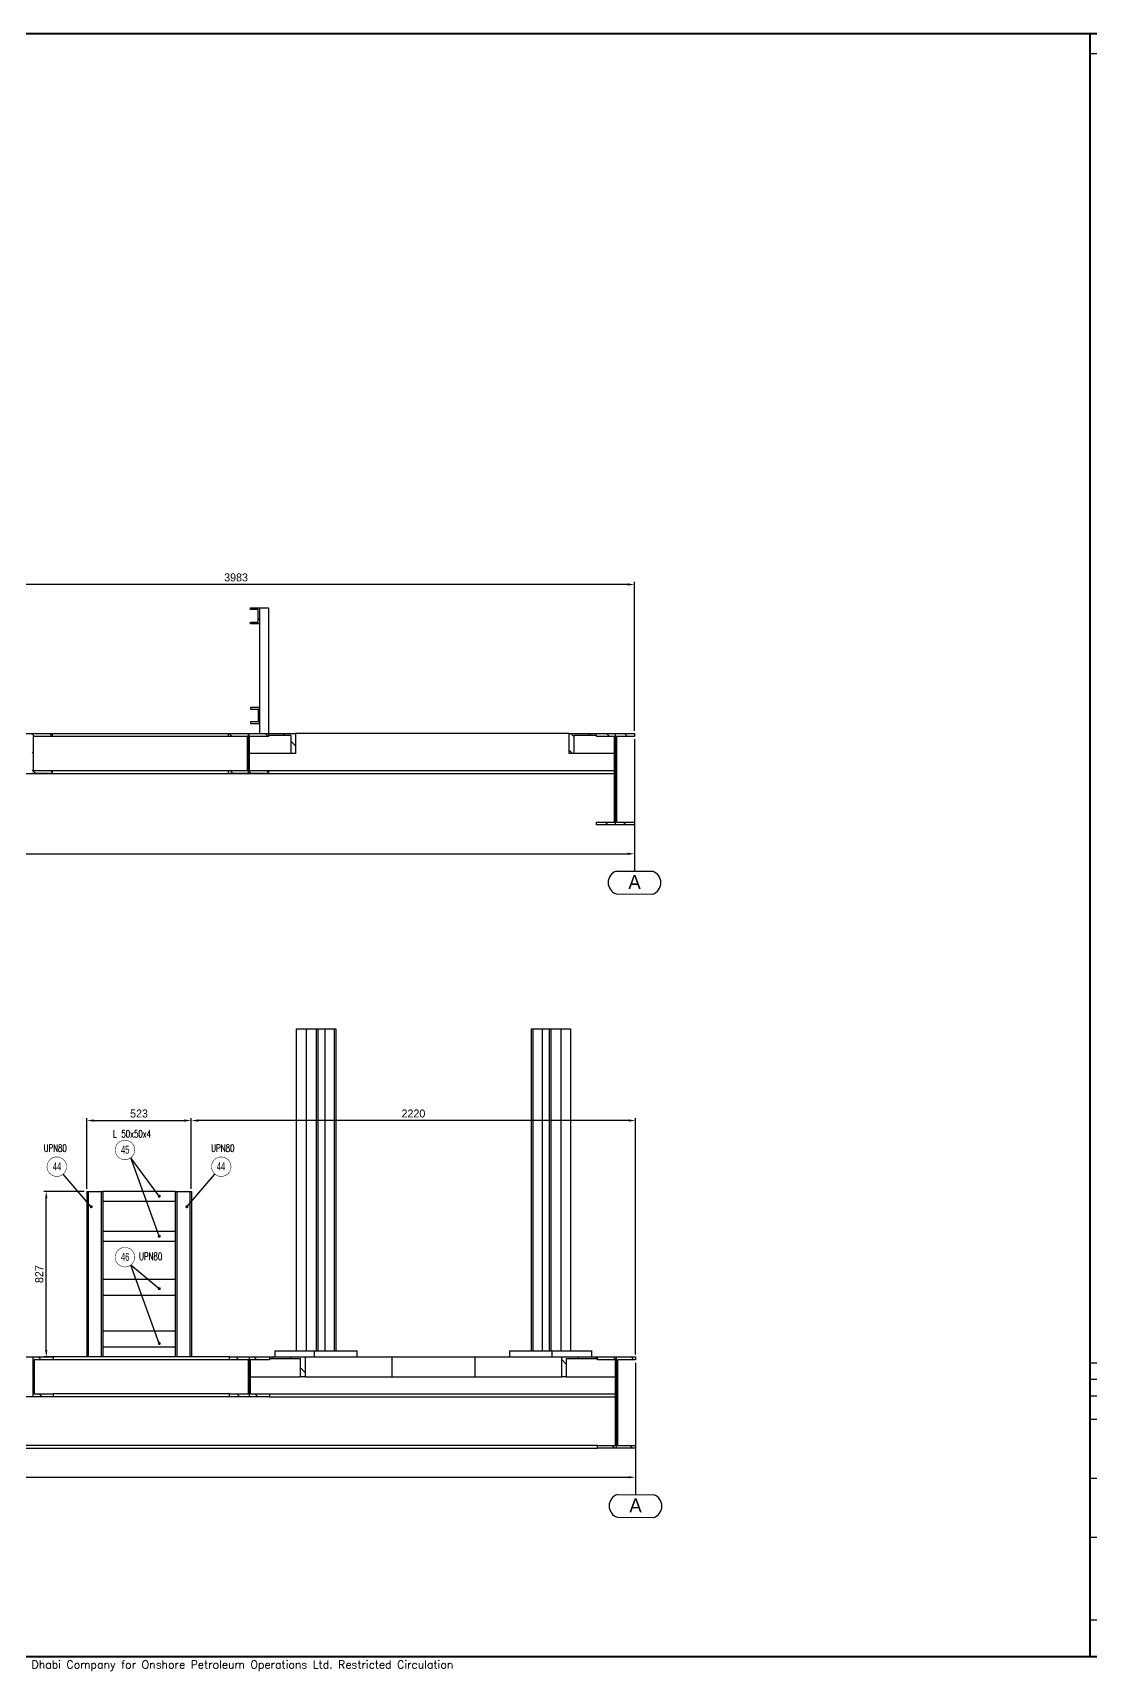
# Model space of a CAD drawing. Header units: millimetres. Extents: x 0 to 16187, y -20471 to 6290.
# Drawn here: x 14609 to 15138, y 5088 to 5907 of the extents above; entities that cross this region are included whole.
import ezdxf
from ezdxf.enums import TextEntityAlignment as Align

# ---------------------------------------------------------------- set-up
doc = ezdxf.new("R2010")
doc.units = ezdxf.units.MM
doc.header["$PDSIZE"] = -1
doc.layers.add('BORDER1', color=3, linetype='Continuous')
doc.layers.add('BORDER2', color=7, linetype='Continuous')
doc.styles.add('MtXpl_txt_shx', font='txt.shx', dxfattribs={"height": 0.2})
doc.styles.add('ROMANC', font='ROMANC', dxfattribs={"height": 5})
doc.styles.add('ROMANS', font='ROMANS.shx', dxfattribs={"width": 0.8})
doc.styles.add('ROMANT', font='ROMANT', dxfattribs={"height": 4})
doc.styles.add('SLDTEXTSTYLE2', font='TXT', dxfattribs={"width": 0.686449})
doc.dimstyles.new('AM_ISO', dxfattribs={"dimtxt": 3.5, "dimasz": 3.5, "dimexe": 1, "dimexo": 1, "dimgap": 1.5, "dimtad": 1, "dimdsep": 46, "dimtxsty": 'Standard', "dimcen": 0, "dimclrd": 1, "dimclre": 1, "dimclrt": 1, "dimadec": 0, "dimazin": 2, "dimtp": 0.1, "dimtm": 0.1, "dimtfac": 0.71, "dimtdec": 3, "dimtmove": 0, "dimatfit": 3, "dimfxl": 1, "dimlwd": -1, "dimlwe": -1, "dimarcsym": 1})
doc.dimstyles.new('AM_ISO$7', dxfattribs={"dimtxt": 3.5, "dimasz": 3.5, "dimexe": 1, "dimexo": 1, "dimgap": 1.5, "dimtad": 1, "dimtoh": 1, "dimdsep": 46, "dimtxsty": 'Standard', "dimcen": 0, "dimclrd": 1, "dimclre": 1, "dimclrt": 1, "dimadec": 0, "dimazin": 2, "dimtp": 0.1, "dimtm": 0.1, "dimtfac": 0.71, "dimtdec": 3, "dimtmove": 0, "dimatfit": 3, "dimfxl": 1, "dimlwd": -1, "dimlwe": -1, "dimarcsym": 1})
pattern_1 = [(135, (16280.2664, 3651.8845), (-4.490128, -4.490128), [])]
pattern_2 = [(135, (16280.772, 2723.4276), (-4.490128, -4.490128), [])]

# ---------------------------------------------------------------- blocks, each defined once
blk = doc.blocks.new('A$7E9318A25A27D')
at = {"color": 1}
blk.add_line((13.2, 77.36), (13.2, 11.43), dxfattribs=at)
at = {"color": 1, "ltscale": 0.2}
blk.add_line((4.15, 11.48), (22.25, 11.39), dxfattribs=at)
at = {"color": 1, "linetype": 'Continuous', "lineweight": 25}
blk.add_line((4.14, 0.09), (22.29, 0.01), dxfattribs=at)
at = {"color": 1, "ltscale": 0.2}
for centre, radius, start, end in [((5.98, 5.79), 5.98, 107.86898, 252.02455), ((20.4, 5.69), 5.99, 287.96509, 71.9697)]:
    blk.add_arc(centre, radius, start, end, dxfattribs=at)
at = {"color": 1, "linetype": 'Continuous', "lineweight": 25}
blk.add_text('A', height=7, rotation=359.95368, dxfattribs=at).set_placement((10.1, 2.5))
blk = doc.blocks.new('*D3339')
at = {"color": 1, "linetype": 'ByBlock'}
for p, q in [((14278.77, 5509.87), (14278.77, 5495.41)), ((14910.17, 5509.87), (14910.17, 5495.41)), ((14282.27, 5496.66), (14906.67, 5496.66))]:
    blk.add_line(p, q, dxfattribs=at)
at = {"color": 1}
for points in [[(14282.27, 5497.25), (14282.27, 5496.08), (14278.77, 5496.66)], [(14906.67, 5496.08), (14906.67, 5497.25), (14910.17, 5496.66)]]:
    blk.add_solid(points, dxfattribs=at)
at = {"layer": 'Defpoints', "color": 0}
for p in [(14278.77, 5511.12), (14910.17, 5511.12), (14910.17, 5496.66)]:
    blk.add_point(p, dxfattribs=at)
at = {"color": 1, "insert": (14594.47, 5500.16), "char_height": 4, "attachment_point": 5}
blk.add_mtext('6314', dxfattribs=at)
blk = doc.blocks.new('*D3340')
at = {"color": 1, "linetype": 'ByBlock'}
for p, q in [((14279.27, 5198.3), (14279.27, 5183.85)), ((14910.67, 5198.3), (14910.67, 5183.85)), ((14282.77, 5185.1), (14907.17, 5185.1))]:
    blk.add_line(p, q, dxfattribs=at)
at = {"color": 1}
for points in [[(14282.77, 5185.69), (14282.77, 5184.52), (14279.27, 5185.1)], [(14907.17, 5184.52), (14907.17, 5185.69), (14910.67, 5185.1)]]:
    blk.add_solid(points, dxfattribs=at)
at = {"layer": 'Defpoints', "color": 0}
for p in [(14279.27, 5199.55), (14910.67, 5199.55), (14910.67, 5185.1)]:
    blk.add_point(p, dxfattribs=at)
at = {"color": 1, "insert": (14594.97, 5188.6), "char_height": 4, "attachment_point": 5}
blk.add_mtext('6314', dxfattribs=at)
blk = doc.blocks.new('*D3341')
at = {"color": 1, "linetype": 'ByBlock'}
for p, q in [((14635.12, 5327.95), (14614.92, 5327.95)), ((14616.17, 5248.75), (14616.17, 5324.45)), ((14635.12, 5245.25), (14614.92, 5245.25))]:
    blk.add_line(p, q, dxfattribs=at)
at = {"color": 1}
for points in [[(14616.75, 5324.45), (14615.59, 5324.45), (14616.17, 5327.95)], [(14615.59, 5248.75), (14616.75, 5248.75), (14616.17, 5245.25)]]:
    blk.add_solid(points, dxfattribs=at)
at = {"layer": 'Defpoints', "color": 0}
for p in [(14616.17, 5327.95), (14636.37, 5327.95), (14636.37, 5245.25)]:
    blk.add_point(p, dxfattribs=at)
at = {"color": 1, "insert": (14612.67, 5286.6), "char_height": 4, "attachment_point": 5, "rotation": 90}
blk.add_mtext('827', dxfattribs=at)
blk = doc.blocks.new('*D3342')
at = {"color": 1, "linetype": 'ByBlock'}
for p, q in [((14636.37, 5329.2), (14636.37, 5364.62)), ((14639.87, 5363.37), (14685.17, 5363.37)), ((14688.67, 5329.2), (14688.67, 5364.62))]:
    blk.add_line(p, q, dxfattribs=at)
at = {"color": 1}
for points in [[(14639.87, 5363.95), (14639.87, 5362.79), (14636.37, 5363.37)], [(14685.17, 5362.79), (14685.17, 5363.95), (14688.67, 5363.37)]]:
    blk.add_solid(points, dxfattribs=at)
at = {"layer": 'Defpoints', "color": 0}
for p in [(14688.67, 5363.37), (14636.37, 5327.95), (14688.67, 5327.95)]:
    blk.add_point(p, dxfattribs=at)
at = {"color": 1, "insert": (14662.52, 5366.87), "char_height": 4, "attachment_point": 5}
blk.add_mtext('523', dxfattribs=at)
blk = doc.blocks.new('*D3376')
at = {"color": 1, "linetype": 'ByBlock'}
for p, q in [((14688.67, 5329.2), (14688.67, 5364.62)), ((14907.17, 5363.37), (14692.17, 5363.37)), ((14910.67, 5246.5), (14910.67, 5364.62))]:
    blk.add_line(p, q, dxfattribs=at)
at = {"color": 1}
for points in [[(14692.17, 5363.95), (14692.17, 5362.79), (14688.67, 5363.37)], [(14907.17, 5362.79), (14907.17, 5363.95), (14910.67, 5363.37)]]:
    blk.add_solid(points, dxfattribs=at)
at = {"layer": 'Defpoints', "color": 0}
for p in [(14688.67, 5363.37), (14688.67, 5327.95), (14910.67, 5245.25)]:
    blk.add_point(p, dxfattribs=at)
at = {"color": 1, "insert": (14799.67, 5366.87), "char_height": 4, "attachment_point": 5}
blk.add_mtext('2220', dxfattribs=at)
blk = doc.blocks.new('*D3377')
at = {"color": 1, "linetype": 'ByBlock'}
for p, q in [((14511.87, 5613.47), (14511.87, 5632.53)), ((14906.67, 5631.28), (14515.37, 5631.28)), ((14910.17, 5558.07), (14910.17, 5632.53))]:
    blk.add_line(p, q, dxfattribs=at)
at = {"color": 1}
for points in [[(14515.37, 5631.86), (14515.37, 5630.69), (14511.87, 5631.28)], [(14906.67, 5630.69), (14906.67, 5631.86), (14910.17, 5631.28)]]:
    blk.add_solid(points, dxfattribs=at)
at = {"layer": 'Defpoints', "color": 0}
for p in [(14511.87, 5631.28), (14511.87, 5612.22), (14910.17, 5556.82)]:
    blk.add_point(p, dxfattribs=at)
at = {"color": 1, "insert": (14711.02, 5634.78), "char_height": 4, "attachment_point": 5}
blk.add_mtext('3983', dxfattribs=at)
blk = doc.blocks.new('*U609')
at = {"layer": 'BORDER1', "color": 154, "true_color": 0x1859a9, "const_width": 1}
blk.add_lwpolyline([(1.81, 811), (1144, 811), (1144, 0), (0, 0), (0, 811)], close=True, dxfattribs=at)
blk.add_lwpolyline([(979, 0), (979, 811)], dxfattribs=at)
at = {"layer": 'BORDER2'}
for p, q in [((1144, 146.69), (978.57, 146.69)), ((1144, 138.44), (978.57, 138.44)), ((1144, 130.19), (978.57, 130.19)), ((1144, 118.4), (978.57, 118.4)), ((1143.57, 88.94), (978.57, 88.94)), ((1143.57, 59.48), (978.57, 59.48)), ((1143.57, 18.23), (978.57, 18.23))]:
    blk.add_line(p, q, dxfattribs=at)
blk.add_lwpolyline([(1144, 801), (979, 801)], dxfattribs=at)
at = {"layer": 'BORDER2', "color": 154, "true_color": 0x1859a9, "style": 'ROMANS'}
blk.add_text('2017 ADNOC Onshore . All rights reserved. Abu Dhabi Company for Onshore Petroleum Operations Ltd. Restricted Circulation', height=4, dxfattribs=at).set_placement((489.5, -2), align=Align.TOP_CENTER)
at = {"layer": 'BORDER2', "flags": 8}
for tag, height, style, p in [('REV-A', 3.24, 'ROMANS', (986.93, 140.25)), ('RE-A', 8.06, 'ROMANT', (1084.63, 7.17))]:
    blk.add_attdef(tag, text='', height=height, dxfattribs=dict(at, style=style)).set_placement(p, align=Align.CENTER)
at = {"layer": 'BORDER2', "style": 'ROMANS', "width": 3.830216}
blk.add_attdef('DATE-A', text='', height=3.24, dxfattribs=at).set_placement((995.51, 140.25), (1008.51, 140.25), align=Align.FIT)
at = {"layer": 'BORDER2'}
for tag, height, style, p in [('DRN-A', 3.24, 'ROMANS', (1018.38, 140.25)), ('CHD-A', 3.24, 'ROMANS', (1032.35, 140.25)), ('APD-A', 3.24, 'ROMANS', (1046.64, 140.25)), ('CONS_CONT_VEND', 4.2, 'ROMANC', (1061.39, 72.83))]:
    blk.add_attdef(tag, text='', height=height, dxfattribs=dict(at, style=style)).set_placement(p, align=Align.CENTER)
at = {"layer": 'BORDER2', "style": 'ROMANS', "width": 0.8}
for tag, p, height in [('1:X', (997.23, 122.55), 3.5), ('LOC', (1042.74, 122.55), 3.5), ('PROJ_NO', (1118.64, 122.55), 3.5), ('CONS_DRG_NO', (1011, 63), 3)]:
    blk.add_attdef(tag, p, '', height=height, dxfattribs=at)
at = {"layer": 'BORDER2', "lineweight": 30, "width": 0.8, "flags": 104}
blk.add_attdef('COMMENTS-A', text='', height=2.2, dxfattribs=at).set_placement((1055.21, 142.07), align=Align.MIDDLE_LEFT)
at = {"layer": 'BORDER2', "style": 'ROMANS', "width": 0.8}
for tag, p in [('PROJECT_TITLE_1', (1061.07, 55.35)), ('PROJECT_TITLE_2', (1061.07, 49.3))]:
    blk.add_attdef(tag, text='', height=3.5, dxfattribs=at).set_placement(p, align=Align.MIDDLE)
at = {"layer": 'BORDER2', "style": 'ROMANT', "width": 0.8}
for tag, p in [('DRG_TITLE_1', (1061.07, 36.31)), ('DRG_TITLE_2', (1061.07, 28.31)), ('DRG_TITLE_3', (1061.07, 20.31))]:
    blk.add_attdef(tag, text='', height=5, dxfattribs=at).set_placement(p, align=Align.CENTER)
at = {"layer": 'BORDER2', "style": 'ROMANT'}
for tag, p in [('AR', (995, 7.17)), ('PA', (1011.74, 7.17)), ('DC', (1028.45, 7.17)), ('TS', (1120.84, 7.17))]:
    blk.add_attdef(tag, p, '', height=8.06, dxfattribs=at)
for tag, p in [('SRNO', (1074.7, 7.17)), ('SH', (1115.8, 7.18))]:
    blk.add_attdef(tag, text='', height=8.06, dxfattribs=at).set_placement(p, align=Align.RIGHT)
at = {"layer": 'BORDER2', "style": 'ROMANS', "flags": 2}
blk.add_attdef('TB_VERSION', text='', height=2, dxfattribs=at).set_placement((1, -1), align=Align.TOP_LEFT)

msp = doc.modelspace()

# ---------------------------------------------------------------- hatches: boundary and pattern name
at = {"linetype": 'Continuous', "lineweight": 18}
h = msp.add_hatch(dxfattribs=at)
h.set_pattern_fill('ANSI31', scale=2, angle=90, style=0)
h.set_pattern_definition(pattern_1)
h.paths.add_polyline_path([(14722.66717, 5611.61509), (14722.66717, 5619.61509), (14718.16717, 5619.61509), (14718.16717, 5618.81509), (14722.06717, 5618.81509), (14722.06717, 5612.41509), (14718.16717, 5612.41509), (14718.16717, 5611.61509)], flags=0)
h = msp.add_hatch(dxfattribs=at)
h.set_pattern_fill('ANSI31', scale=2, angle=90, style=0)
h.set_pattern_definition(pattern_1)
h.paths.add_polyline_path([(14619.16717, 5556.81509), (14609.16717, 5556.81509), (14609.16717, 5536.81509), (14619.16717, 5536.81509), (14619.16717, 5538.31509), (14609.61717, 5538.31509), (14609.61717, 5555.31509), (14619.16717, 5555.31509)], flags=0)
h = msp.add_hatch(dxfattribs=at)
h.set_pattern_fill('ANSI31', scale=2, angle=90, style=0)
h.set_pattern_definition(pattern_1)
h.paths.add_polyline_path([(14716.71717, 5555.31509), (14716.71717, 5538.31509), (14707.16717, 5538.31509), (14707.16717, 5536.81509), (14717.16717, 5536.81509), (14717.16717, 5556.81509), (14707.16717, 5556.81509), (14707.16717, 5555.31509)], flags=0)
h = msp.add_hatch(dxfattribs=at)
h.set_pattern_fill('ANSI31', scale=2, angle=90, style=0)
h.set_pattern_definition(pattern_1)
h.paths.add_polyline_path([(14727.16717, 5556.81509), (14717.16717, 5556.81509), (14717.16717, 5536.81509), (14727.16717, 5536.81509), (14727.16717, 5538.31509), (14717.61717, 5538.31509), (14717.61717, 5555.31509), (14727.16717, 5555.31509)], flags=0)
h = msp.add_hatch(dxfattribs=at)
h.set_pattern_fill('ANSI31', scale=2, angle=90, style=0)
h.set_pattern_definition(pattern_1)
h.paths.add_polyline_path([(14738.53894, 5546.81509), (14740.80168, 5546.81509), (14740.80168, 5556.81509), (14727.16717, 5556.81509), (14727.16717, 5555.81509), (14738.53894, 5555.81509)], flags=0)
h = msp.add_hatch(dxfattribs=at)
h.set_pattern_fill('ANSI31', scale=2, angle=90, style=0)
h.set_pattern_definition(pattern_1)
h.paths.add_polyline_path([(14877.53266, 5546.81509), (14879.79541, 5546.81509), (14879.79541, 5555.81509), (14891.12717, 5555.81509), (14891.12717, 5556.81509), (14877.53266, 5556.81509)], flags=0)
h = msp.add_hatch(dxfattribs=at)
h.set_pattern_fill('ANSI31', scale=2, angle=90, style=0)
h.set_pattern_definition(pattern_1)
h.paths.add_polyline_path([(14891.12717, 5512.56509), (14891.12717, 5511.11509), (14900.64717, 5511.11509), (14900.64717, 5556.81509), (14891.12717, 5556.81509), (14891.12717, 5555.36509), (14900.19717, 5555.36509), (14900.19717, 5512.56509)], flags=0)
h = msp.add_hatch(dxfattribs=at)
h.set_pattern_fill('ANSI31', scale=2, angle=90, style=0)
h.set_pattern_definition(pattern_1)
h.paths.add_polyline_path([(14900.64717, 5511.11509), (14910.16717, 5511.11509), (14910.16717, 5512.56509), (14901.09717, 5512.56509), (14901.09717, 5555.36509), (14910.16717, 5555.36509), (14910.16717, 5556.81509), (14900.64717, 5556.81509)], flags=0)
h = msp.add_hatch(dxfattribs=at)
h.set_pattern_fill('ANSI31', scale=2, angle=90, style=0)
h.set_pattern_definition(pattern_2)
h.paths.add_polyline_path([(14609.22249, 5243.75457), (14609.22249, 5226.75457), (14599.67249, 5226.75457), (14599.67249, 5225.25457), (14609.67249, 5225.25457), (14609.67249, 5245.25457), (14599.67249, 5245.25457), (14599.67249, 5243.75457)], flags=0)
h = msp.add_hatch(dxfattribs=at)
h.set_pattern_fill('ANSI31', scale=2, angle=90, style=0)
h.set_pattern_definition(pattern_2)
h.paths.add_polyline_path([(14619.67249, 5245.25457), (14609.67249, 5245.25457), (14609.67249, 5225.25457), (14619.67249, 5225.25457), (14619.67249, 5226.75457), (14610.12249, 5226.75457), (14610.12249, 5243.75457), (14619.67249, 5243.75457)], flags=0)
h = msp.add_hatch(dxfattribs=at)
h.set_pattern_fill('ANSI31', scale=2, angle=90, style=0)
h.set_pattern_definition(pattern_2)
h.paths.add_polyline_path([(14717.22249, 5243.75457), (14717.22249, 5226.75457), (14707.67249, 5226.75457), (14707.67249, 5225.25457), (14717.67249, 5225.25457), (14717.67249, 5245.25457), (14707.67249, 5245.25457), (14707.67249, 5243.75457)], flags=0)
h = msp.add_hatch(dxfattribs=at)
h.set_pattern_fill('ANSI31', scale=2, angle=90, style=0)
h.set_pattern_definition(pattern_2)
h.paths.add_polyline_path([(14727.67249, 5245.25457), (14717.67249, 5245.25457), (14717.67249, 5225.25457), (14727.67249, 5225.25457), (14727.67249, 5226.75457), (14718.12249, 5226.75457), (14718.12249, 5243.75457), (14727.67249, 5243.75457)], flags=0)
h = msp.add_hatch(dxfattribs=at)
h.set_pattern_fill('ANSI31', scale=2, angle=90, style=0)
h.set_pattern_definition(pattern_2)
h.paths.add_polyline_path([(14743.26728, 5235.25457), (14745.53002, 5235.25457), (14745.53002, 5245.25457), (14727.67249, 5245.25457), (14727.67249, 5244.25457), (14743.26728, 5244.25457)], flags=0)
h = msp.add_hatch(dxfattribs=at)
h.set_pattern_fill('ANSI31', scale=2, angle=90, style=0)
h.set_pattern_definition(pattern_2)
h.paths.add_polyline_path([(14876.0777, 5235.25457), (14876.0777, 5244.25457), (14891.63249, 5244.25457), (14891.63249, 5245.25457), (14873.81495, 5245.25457), (14873.81495, 5235.25457)], flags=0)
h = msp.add_hatch(dxfattribs=at)
h.set_pattern_fill('ANSI31', scale=2, angle=90, style=0)
h.set_pattern_definition(pattern_2)
h.paths.add_polyline_path([(14891.63249, 5201.00457), (14891.63249, 5199.55457), (14901.15249, 5199.55457), (14901.15249, 5245.25457), (14891.63249, 5245.25457), (14891.63249, 5243.80457), (14900.70249, 5243.80457), (14900.70249, 5201.00457)], flags=0)
h = msp.add_hatch(dxfattribs=at)
h.set_pattern_fill('ANSI31', scale=2, angle=90, style=0)
h.set_pattern_definition(pattern_2)
h.paths.add_polyline_path([(14901.15249, 5199.55457), (14910.67249, 5199.55457), (14910.67249, 5201.00457), (14901.60249, 5201.00457), (14901.60249, 5243.80457), (14910.67249, 5243.80457), (14910.67249, 5245.25457), (14901.15249, 5245.25457)], flags=0)

# ---------------------------------------------------------------- linework, layer by layer
at = {"color": 7, "linetype": 'Continuous', "lineweight": 25}
for p, q in [((14718.16717, 5618.81509), (14718.16717, 5619.61509)), ((14718.16717, 5619.61509), (14722.66717, 5619.61509)), ((14722.06717, 5618.81509), (14718.16717, 5618.81509)), ((14722.06717, 5612.41509), (14722.06717, 5618.81509)), ((14722.66717, 5619.61509), (14722.66717, 5611.61509)), ((14722.66717, 5619.61509), (14727.16717, 5619.61509)), ((14727.16717, 5619.61509), (14727.16717, 5556.81509)), ((14718.16717, 5612.41509), (14722.06717, 5612.41509)), ((14718.16717, 5611.61509), (14718.16717, 5612.41509)), ((14722.66717, 5611.61509), (14718.16717, 5611.61509)), ((14722.66717, 5611.61509), (14722.66717, 5556.81509)), ((14718.16717, 5569.81509), (14718.16717, 5569.01509)), ((14722.66717, 5569.81509), (14718.16717, 5569.81509)), ((14718.16717, 5569.01509), (14722.06717, 5569.01509)), ((14722.06717, 5569.01509), (14722.06717, 5562.61509)), ((14722.66717, 5561.81509), (14722.66717, 5569.81509)), ((14718.16717, 5562.61509), (14718.16717, 5561.81509)), ((14722.06717, 5562.61509), (14718.16717, 5562.61509)), ((14718.16717, 5561.81509), (14722.66717, 5561.81509)), ((14609.16717, 5556.81509), (14619.16717, 5556.81509)), ((14619.16717, 5555.31509), (14609.61717, 5555.31509)), ((14609.61717, 5555.31509), (14609.61717, 5538.31509)), ((14619.16717, 5556.81509), (14619.16717, 5555.31509)), ((14707.16717, 5555.31509), (14707.16717, 5556.81509)), ((14707.16717, 5556.81509), (14717.16717, 5556.81509)), ((14716.71717, 5555.31509), (14707.16717, 5555.31509)), ((14716.71717, 5538.31509), (14716.71717, 5555.31509)), ((14717.16717, 5536.81509), (14717.16717, 5556.81509)), ((14717.16717, 5556.81509), (14727.16717, 5556.81509)), ((14727.16717, 5555.31509), (14717.61717, 5555.31509)), ((14717.61717, 5555.31509), (14717.61717, 5538.31509)), ((14727.16717, 5556.81509), (14727.16717, 5555.81509)), ((14727.16717, 5556.81509), (14740.80168, 5556.81509)), ((14727.16717, 5556.81509), (14727.16717, 5555.31509)), ((14738.53894, 5555.81509), (14727.16717, 5555.81509)), ((14738.53894, 5546.81509), (14738.53894, 5555.81509)), ((14740.80168, 5556.81509), (14740.80168, 5546.81509)), ((14877.53266, 5546.81509), (14877.53266, 5556.81509)), ((14877.53266, 5556.81509), (14891.12717, 5556.81509)), ((14891.12717, 5555.81509), (14879.79541, 5555.81509)), ((14879.79541, 5555.81509), (14879.79541, 5546.81509)), ((14891.12717, 5555.81509), (14891.12717, 5556.81509)), ((14891.12717, 5555.36509), (14891.12717, 5556.81509)), ((14891.12717, 5556.81509), (14900.64717, 5556.81509)), ((14900.19717, 5555.36509), (14891.12717, 5555.36509)), ((14900.19717, 5512.56509), (14900.19717, 5555.36509)), ((14900.64717, 5511.11509), (14900.64717, 5556.81509)), ((14900.64717, 5556.81509), (14910.16717, 5556.81509)), ((14910.16717, 5555.36509), (14901.09717, 5555.36509)), ((14901.09717, 5555.36509), (14901.09717, 5512.56509)), ((14910.16717, 5556.81509), (14910.16717, 5555.36509)), ((14738.53894, 5546.81509), (14717.61717, 5546.81509)), ((14740.80168, 5546.81509), (14738.53894, 5546.81509)), ((14879.79541, 5546.81509), (14877.53266, 5546.81509)), ((14900.19717, 5546.81509), (14879.79541, 5546.81509)), ((14619.16717, 5536.81509), (14609.16717, 5536.81509)), ((14609.61717, 5538.31509), (14619.16717, 5538.31509)), ((14619.16717, 5538.31509), (14619.16717, 5536.81509)), ((14707.16717, 5536.81509), (14707.16717, 5538.31509)), ((14707.16717, 5538.31509), (14716.71717, 5538.31509)), ((14717.16717, 5536.81509), (14707.16717, 5536.81509)), ((14727.16717, 5536.81509), (14717.16717, 5536.81509)), ((14717.61717, 5538.31509), (14727.16717, 5538.31509)), ((14727.16717, 5538.31509), (14727.16717, 5536.81509)), ((14891.12717, 5512.56509), (14900.19717, 5512.56509)), ((14891.12717, 5511.11509), (14891.12717, 5512.56509)), ((14900.64717, 5511.11509), (14891.12717, 5511.11509)), ((14910.16717, 5511.11509), (14900.64717, 5511.11509)), ((14901.09717, 5512.56509), (14910.16717, 5512.56509)), ((14910.16717, 5512.56509), (14910.16717, 5511.11509)), ((14741.09802, 5409.25457), (14741.09802, 5248.25457)), ((14741.09802, 5409.25457), (14746.04777, 5409.25457)), ((14746.04777, 5409.25457), (14746.04777, 5248.25457)), ((14746.04777, 5409.25457), (14750.99751, 5409.25457)), ((14750.99751, 5409.25457), (14750.99751, 5248.25457)), ((14750.99751, 5409.25457), (14751.84604, 5409.25457)), ((14751.84604, 5409.25457), (14751.84604, 5248.25457)), ((14751.84604, 5409.25457), (14755.34622, 5409.25457)), ((14755.34622, 5409.25457), (14755.34622, 5248.25457)), ((14755.34622, 5409.25457), (14760.04848, 5409.25457)), ((14760.04848, 5409.25457), (14760.04848, 5248.25457)), ((14760.04848, 5409.25457), (14760.89701, 5409.25457)), ((14760.89701, 5409.25457), (14760.89701, 5248.25457)), ((14858.44797, 5409.25457), (14858.44797, 5248.25457)), ((14858.44797, 5409.25457), (14859.2965, 5409.25457)), ((14859.2965, 5409.25457), (14859.2965, 5248.25457)), ((14859.2965, 5409.25457), (14863.99876, 5409.25457)), ((14863.99876, 5409.25457), (14863.99876, 5248.25457)), ((14863.99876, 5409.25457), (14867.49893, 5409.25457)), ((14867.49893, 5409.25457), (14867.49893, 5248.25457)), ((14867.49893, 5409.25457), (14868.34746, 5409.25457)), ((14868.34746, 5409.25457), (14868.34746, 5248.25457)), ((14868.34746, 5409.25457), (14873.29721, 5409.25457)), ((14873.29721, 5409.25457), (14873.29721, 5248.25457)), ((14873.29721, 5409.25457), (14878.24696, 5409.25457)), ((14878.24696, 5409.25457), (14878.24696, 5248.25457)), ((14636.37249, 5327.95457), (14636.37249, 5245.25457)), ((14636.37249, 5327.95457), (14637.17249, 5327.95457)), ((14637.17249, 5327.95457), (14637.17249, 5245.25457)), ((14637.17249, 5327.95457), (14643.57249, 5327.95457)), ((14643.57249, 5327.95457), (14643.57249, 5245.25457)), ((14643.57249, 5327.95457), (14644.37249, 5327.95457)), ((14680.67249, 5327.95457), (14644.37249, 5327.95457)), ((14644.37249, 5327.95457), (14644.37249, 5245.25457)), ((14680.67249, 5322.95457), (14644.37249, 5322.95457)), ((14680.67249, 5327.95457), (14680.67249, 5245.25457)), ((14680.67249, 5327.95457), (14681.47249, 5327.95457)), ((14681.47249, 5327.95457), (14681.47249, 5245.25457)), ((14681.47249, 5327.95457), (14687.87249, 5327.95457)), ((14687.87249, 5327.95457), (14687.87249, 5245.25457)), ((14687.87249, 5327.95457), (14688.67249, 5327.95457)), ((14688.67249, 5327.95457), (14688.67249, 5245.25457)), ((14680.67249, 5307.95457), (14644.37249, 5307.95457)), ((14680.67249, 5302.95457), (14644.37249, 5302.95457)), ((14644.37249, 5284.05457), (14680.67249, 5284.05457)), ((14644.37249, 5276.05457), (14680.67249, 5276.05457)), ((14644.37249, 5258.35457), (14680.67249, 5258.35457)), ((14644.37249, 5250.35457), (14680.67249, 5250.35457)), ((14599.67249, 5245.25457), (14609.67249, 5245.25457)), ((14609.67249, 5245.25457), (14619.67249, 5245.25457)), ((14609.67249, 5225.25457), (14609.67249, 5245.25457)), ((14619.67249, 5243.75457), (14610.12249, 5243.75457)), ((14610.12249, 5243.75457), (14610.12249, 5226.75457)), ((14619.67249, 5245.25457), (14619.67249, 5243.75457)), ((14707.67249, 5245.25457), (14619.67249, 5245.25457)), ((14707.67249, 5243.75457), (14619.67249, 5243.75457)), ((14707.67249, 5243.75457), (14707.67249, 5245.25457)), ((14707.67249, 5245.25457), (14717.67249, 5245.25457)), ((14717.22249, 5243.75457), (14707.67249, 5243.75457)), ((14717.22249, 5226.75457), (14717.22249, 5243.75457)), ((14717.67249, 5245.25457), (14727.67249, 5245.25457)), ((14717.67249, 5225.25457), (14717.67249, 5245.25457)), ((14727.67249, 5243.75457), (14718.12249, 5243.75457)), ((14718.12249, 5243.75457), (14718.12249, 5226.75457)), ((14727.67249, 5245.25457), (14727.67249, 5244.25457)), ((14727.67249, 5245.25457), (14745.53002, 5245.25457)), ((14727.67249, 5245.25457), (14727.67249, 5243.75457)), ((14743.26728, 5244.25457), (14727.67249, 5244.25457)), ((14730.49142, 5245.25457), (14730.49142, 5248.25457)), ((14730.49142, 5248.25457), (14750.29041, 5248.25457)), ((14743.26728, 5235.25457), (14743.26728, 5244.25457)), ((14745.53002, 5245.25457), (14745.53002, 5235.25457)), ((14745.53002, 5245.25457), (14788.85337, 5245.25457)), ((14750.29041, 5245.25457), (14750.29041, 5248.25457)), ((14750.29041, 5248.25457), (14771.50361, 5248.25457)), ((14771.50361, 5245.25457), (14771.50361, 5248.25457)), ((14788.85337, 5245.25457), (14788.85337, 5235.25457)), ((14830.4916, 5235.25457), (14830.4916, 5245.25457)), ((14830.4916, 5245.25457), (14873.81495, 5245.25457)), ((14847.84137, 5245.25457), (14847.84137, 5248.25457)), ((14847.84137, 5248.25457), (14869.05457, 5248.25457)), ((14869.05457, 5245.25457), (14869.05457, 5248.25457)), ((14869.05457, 5248.25457), (14888.85356, 5248.25457)), ((14873.81495, 5235.25457), (14873.81495, 5245.25457)), ((14873.81495, 5245.25457), (14891.63249, 5245.25457)), ((14891.63249, 5244.25457), (14876.0777, 5244.25457)), ((14876.0777, 5244.25457), (14876.0777, 5235.25457)), ((14888.85356, 5245.25457), (14888.85356, 5248.25457)), ((14891.63249, 5244.25457), (14891.63249, 5245.25457)), ((14891.63249, 5243.80457), (14891.63249, 5245.25457)), ((14891.63249, 5245.25457), (14901.15249, 5245.25457)), ((14900.70249, 5243.80457), (14891.63249, 5243.80457)), ((14900.70249, 5201.00457), (14900.70249, 5243.80457)), ((14901.15249, 5245.25457), (14910.67249, 5245.25457)), ((14901.15249, 5199.55457), (14901.15249, 5245.25457)), ((14910.67249, 5243.80457), (14901.60249, 5243.80457)), ((14901.60249, 5243.80457), (14901.60249, 5201.00457)), ((14910.67249, 5245.25457), (14910.67249, 5243.80457)), ((14718.12249, 5235.25457), (14743.26728, 5235.25457)), ((14745.53002, 5235.25457), (14743.26728, 5235.25457)), ((14745.53002, 5235.25457), (14788.85337, 5235.25457)), ((14830.4916, 5235.25457), (14873.81495, 5235.25457)), ((14876.0777, 5235.25457), (14873.81495, 5235.25457)), ((14876.0777, 5235.25457), (14900.70249, 5235.25457)), ((14609.67249, 5225.25457), (14599.67249, 5225.25457)), ((14619.67249, 5225.25457), (14609.67249, 5225.25457)), ((14610.12249, 5226.75457), (14619.67249, 5226.75457)), ((14619.67249, 5226.75457), (14619.67249, 5225.25457)), ((14707.67249, 5226.75457), (14619.67249, 5226.75457)), ((14707.67249, 5225.25457), (14619.67249, 5225.25457)), ((14707.67249, 5226.75457), (14717.22249, 5226.75457)), ((14707.67249, 5225.25457), (14707.67249, 5226.75457)), ((14717.67249, 5225.25457), (14707.67249, 5225.25457)), ((14727.67249, 5225.25457), (14717.67249, 5225.25457)), ((14718.12249, 5226.75457), (14727.67249, 5226.75457)), ((14727.67249, 5226.75457), (14727.67249, 5225.25457)), ((14891.63249, 5201.00457), (14900.70249, 5201.00457)), ((14891.63249, 5199.55457), (14891.63249, 5201.00457)), ((14901.60249, 5201.00457), (14910.67249, 5201.00457)), ((14910.67249, 5201.00457), (14910.67249, 5199.55457)), ((14901.15249, 5199.55457), (14891.63249, 5199.55457)), ((14910.67249, 5199.55457), (14901.15249, 5199.55457))]:
    msp.add_line(p, q, dxfattribs=at)
for p, q in [((14564.26717, 5556.81509), (14727.16717, 5556.81509)), ((14707.16717, 5555.31509), (14619.16717, 5555.31509)), ((14877.53266, 5556.81509), (14740.80168, 5556.81509)), ((14564.26717, 5536.81509), (14727.16717, 5536.81509)), ((14619.16717, 5538.31509), (14707.16717, 5538.31509)), ((14727.16717, 5538.31509), (14900.19717, 5538.31509)), ((14727.16717, 5536.81509), (14900.19717, 5536.81509)), ((14788.85337, 5245.25457), (14830.4916, 5245.25457)), ((14788.85337, 5235.25457), (14830.4916, 5235.25457)), ((14727.67249, 5226.75457), (14900.70249, 5226.75457)), ((14727.67249, 5225.25457), (14900.70249, 5225.25457)), ((14891.63249, 5201.00457), (14298.31249, 5201.00457)), ((14298.31249, 5199.55457), (14891.63249, 5199.55457))]:
    msp.add_line(p, q)
at = {"color": 4, "const_width": 0.25}
msp.add_lwpolyline([(14660.35962, 5348.65904, 1), (14650.60962, 5348.65904, 1)], format="xyb", close=True, dxfattribs=at)
at = {"color": 4}
for points in [[(14626.30497, 5340.31175, 0.25, 0.25, 1), (14616.55497, 5340.31175, 0.25, 0.25, 1)], [(14698.74001, 5340.31175, 0.25, 0.25, -1), (14708.49001, 5340.31175, 0.25, 0.25, -1)], [(14660.35962, 5295.07877, 0.25, 0.25, 1), (14650.60962, 5295.07877, 0.25, 0.25, 1)]]:
    msp.add_lwpolyline(points, format="xyseb", close=True, dxfattribs=at)

# ---------------------------------------------------------------- block references
for p in [(14896.96567, 5476.5521), (14897.47099, 5164.99158)]:
    msp.add_blockref('A$7E9318A25A27D', p)
at = {"layer": 'BORDER1'}
msp.add_blockref('*U609', (14158.80044, 5095.49056), dxfattribs=at)

# ---------------------------------------------------------------- texts
at = {"color": 4, "lineweight": 25, "style": 'MtXpl_txt_shx', "width": 0.6875}
msp.add_text('L 50x50x4', height=3.75, dxfattribs=at).set_placement((14649.52183, 5354.85277))
at = {"color": 4, "style": 'MtXpl_txt_shx', "width": 0.6875}
for p in [(14614.84436, 5347.69585), (14698.61217, 5347.69585), (14662.54889, 5293.61563)]:
    msp.add_text('UPN80', height=3.75, dxfattribs=at).set_placement(p)
at = {"color": 4, "lineweight": 25, "style": 'SLDTEXTSTYLE2', "width": 0.686449}
msp.add_text('45', height=4, dxfattribs=at).set_placement((14655.6178, 5348.81342), align=Align.MIDDLE_CENTER)
at = {"color": 4, "style": 'SLDTEXTSTYLE2', "width": 0.686449}
for s, p in [('44', (14621.56315, 5340.46612)), ('44', (14703.48183, 5340.46612)), ('46', (14655.6178, 5295.23314))]:
    msp.add_text(s, height=4, dxfattribs=at).set_placement(p, align=Align.MIDDLE_CENTER)

# ---------------------------------------------------------------- dimensions: what is measured, and where the dimension line sits
for base, p1, p2, picture, middle in [((14511.86717, 5631.27701), (14910.16717, 5556.81509), (14511.86717, 5612.21509), '*D3377', (14711.01717, 5634.77701)), ((14910.16717, 5496.66399), (14278.76717, 5511.11509), (14910.16717, 5511.11509), '*D3339', (14594.46717, 5500.16399)), ((14688.67249, 5363.36935), (14636.37249, 5327.95457), (14688.67249, 5327.95457), '*D3342', (14662.52249, 5366.86935)), ((14688.67249, 5363.36935), (14910.67249, 5245.25457), (14688.67249, 5327.95457), '*D3376', (14799.67249, 5366.86935)), ((14910.67249, 5185.10346), (14279.27249, 5199.55457), (14910.67249, 5199.55457), '*D3340', (14594.97249, 5188.60346))]:
    dim = msp.add_linear_dim(base=base, p1=p1, p2=p2, dimstyle='AM_ISO', override={"dimtxt": 4, "dimexe": 1.25, "dimexo": 1.25, "dimlfac": 10})
    dim.commit()
    dim.dimension.update_dxf_attribs({"geometry": picture, "text_midpoint": middle})
dim = msp.add_linear_dim(base=(14616.16871, 5327.95457), p1=(14636.37249, 5245.25457), p2=(14636.37249, 5327.95457), angle=90, dimstyle='AM_ISO', override={"dimtxt": 4, "dimexe": 1.25, "dimexo": 1.25, "dimlfac": 10})
dim.commit()
dim.dimension.update_dxf_attribs({"geometry": '*D3341', "text_midpoint": (14612.66871, 5286.60457)})

# ---------------------------------------------------------------- leaders
at = {"color": 2}
for points in [[(14672.6626, 5325.53682), (14658.39186, 5344.74579)], [(14672.6626, 5305.53184), (14658.39186, 5344.74579)], [(14638.60794, 5320.29291), (14624.6046, 5336.6121)], [(14686.43703, 5320.29291), (14700.44038, 5336.6121)], [(14672.6626, 5279.34182), (14658.39186, 5291.16551)], [(14672.6626, 5251.95156), (14658.39186, 5291.16551)]]:
    msp.add_leader(points, dimstyle='AM_ISO$7', override={"dimasz": 1.5, "dimldrblk": 'Dot'}, dxfattribs=at)

doc.saveas('drawing.dxf')
